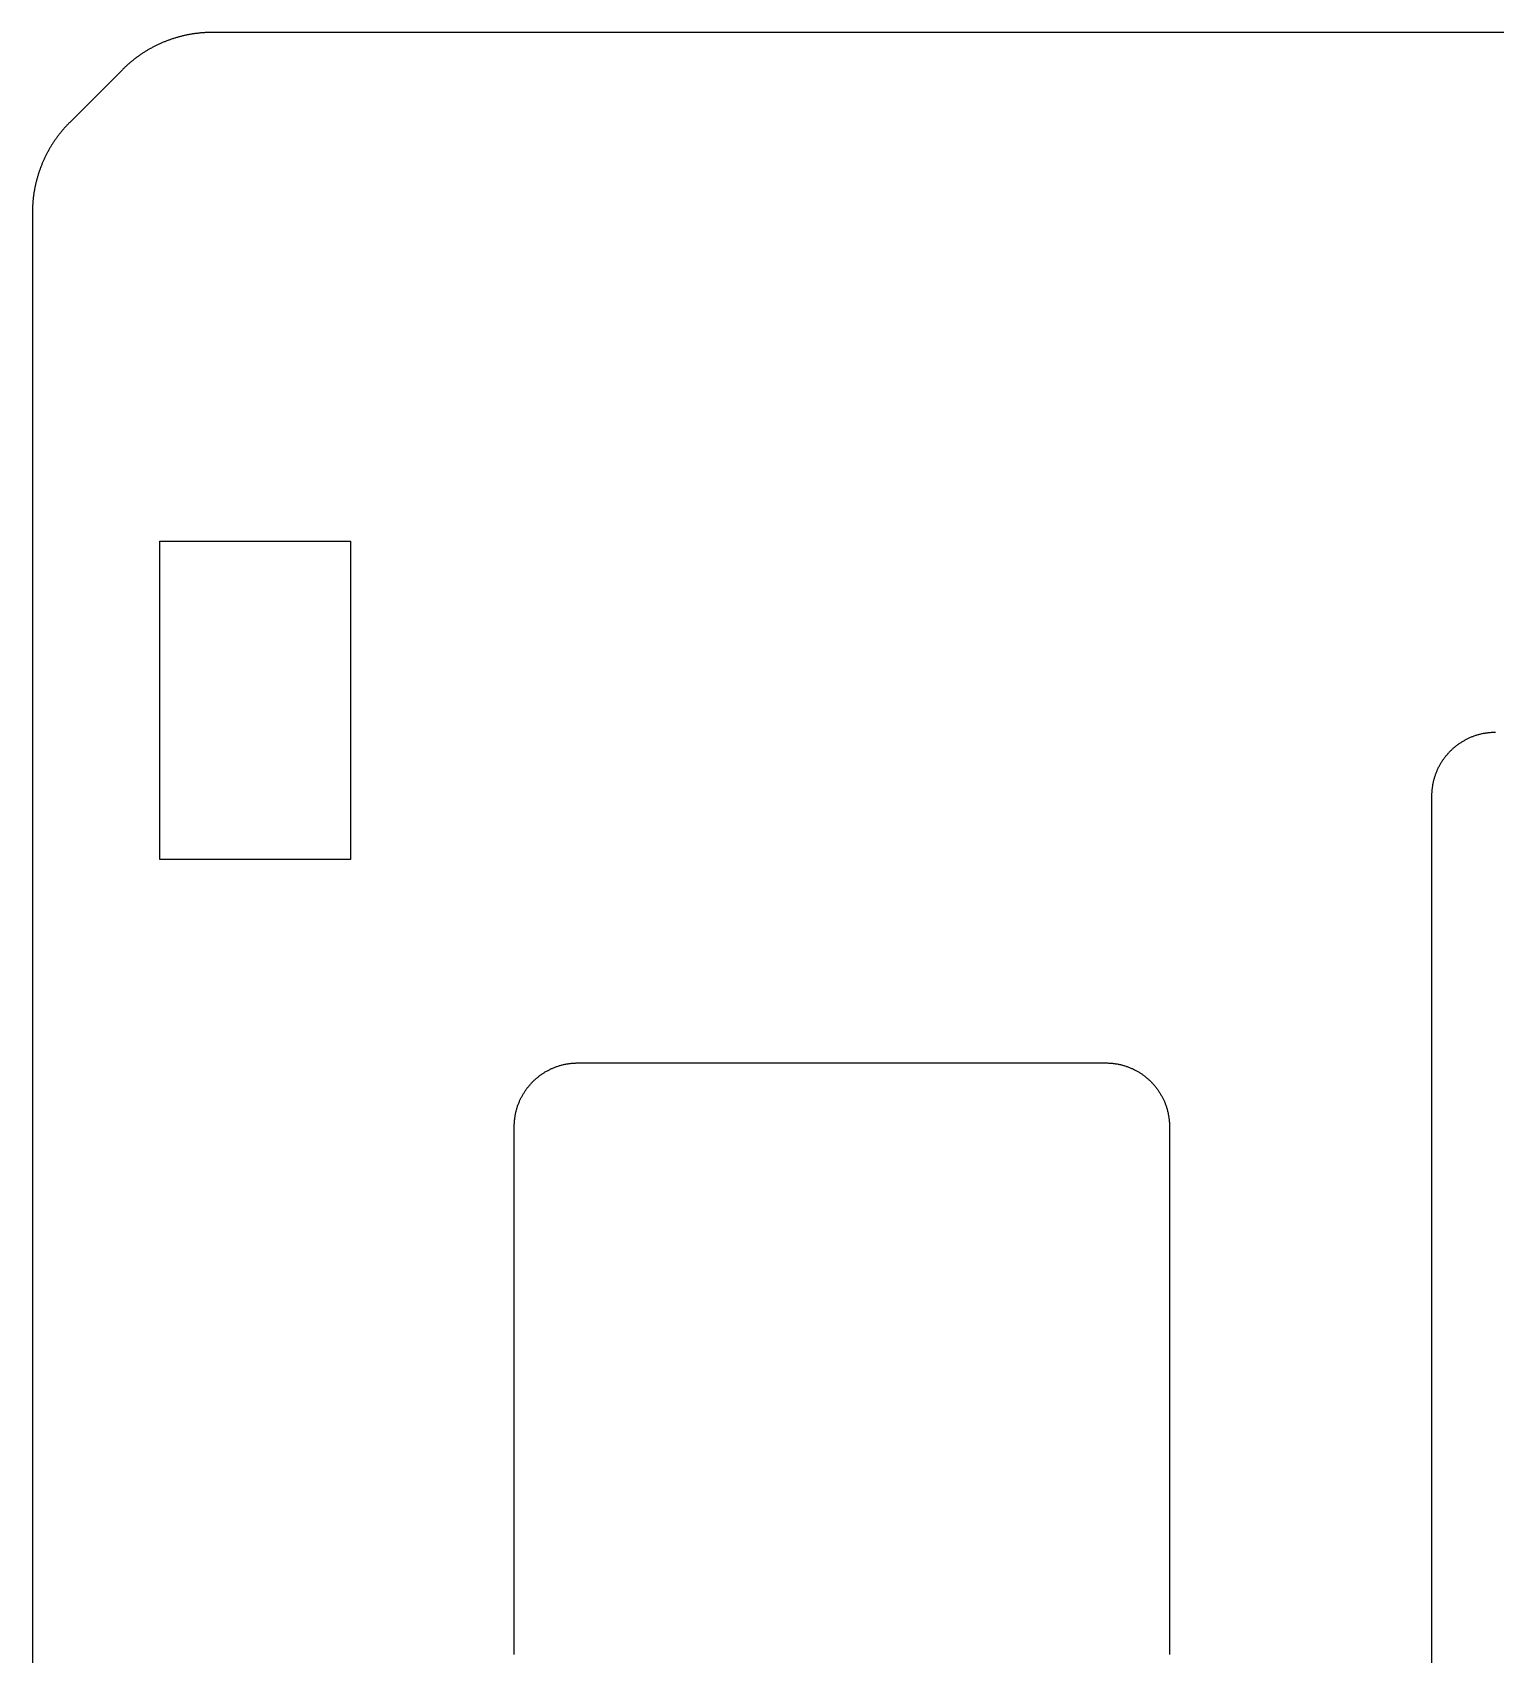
# Model space of a CAD drawing. Extents: x -66 to 66, y -41 to 41.
# Drawn here: x 0.5 to 23.5, y 15.05 to 40.55 of the extents above; entities that cross this region are included whole.
import ezdxf

# ---------------------------------------------------------------- set-up
doc = ezdxf.new("R2010")
doc.units = 0
doc.layers.add('LAYER_1', color=7, linetype='CONTINUOUS')

# ---------------------------------------------------------------- blocks, each defined once
blk = doc.blocks.new('BLOCK_111')
at = {"layer": 'LAYER_1', "color": 1}
blk.add_lwpolyline([(2.5, 27.551), (2.5, 32.551)], dxfattribs=at)
blk = doc.blocks.new('BLOCK_112')
at = {"layer": 'LAYER_1', "color": 1}
blk.add_lwpolyline([(2.5, 32.551), (5.5, 32.551)], dxfattribs=at)
blk = doc.blocks.new('BLOCK_113')
at = {"layer": 'LAYER_1', "color": 1}
blk.add_lwpolyline([(5.5, 32.551), (5.5, 27.551)], dxfattribs=at)
blk = doc.blocks.new('BLOCK_114')
at = {"layer": 'LAYER_1', "color": 1}
blk.add_lwpolyline([(5.5, 27.551), (2.5, 27.551)], dxfattribs=at)
blk = doc.blocks.new('BLOCK_212')
at = {"layer": 'LAYER_1', "color": 7}
blk.add_lwpolyline([(62.672, 40.551), (3.328, 40.551)], dxfattribs=at)
blk = doc.blocks.new('BLOCK_213')
at = {"layer": 'LAYER_1', "color": 7}
blk.add_polyline3d([(3.32843, 40.5506, 0), (3.3159, 40.5506, 0), (3.30338, 40.5505, 0), (3.29088, 40.5503, 0), (3.27838, 40.55, 0), (3.26589, 40.5497, 0), (3.2534, 40.5492, 0), (3.24093, 40.5487, 0), (3.22847, 40.5481, 0), (3.21603, 40.5475, 0), (3.20359, 40.5467, 0), (3.19116, 40.5459, 0), (3.17874, 40.545, 0), (3.16634, 40.5441, 0), (3.15395, 40.543, 0), (3.14157, 40.5419, 0), (3.12921, 40.5407, 0), (3.11685, 40.5394, 0), (3.10452, 40.5381, 0), (3.09219, 40.5366, 0), (3.07988, 40.5351, 0), (3.06759, 40.5336, 0), (3.05531, 40.5319, 0), (3.04304, 40.5302, 0), (3.03079, 40.5284, 0), (3.01856, 40.5265, 0), (3.00634, 40.5245, 0), (2.99414, 40.5225, 0), (2.98196, 40.5204, 0), (2.96979, 40.5182, 0), (2.95764, 40.516, 0), (2.94551, 40.5136, 0), (2.9334, 40.5112, 0), (2.9213, 40.5088, 0), (2.90923, 40.5062, 0), (2.89717, 40.5036, 0), (2.88514, 40.5009, 0), (2.87312, 40.4981, 0), (2.86112, 40.4953, 0), (2.84915, 40.4924, 0), (2.83719, 40.4894, 0), (2.82526, 40.4863, 0), (2.81335, 40.4832, 0), (2.80146, 40.48, 0), (2.78959, 40.4767, 0), (2.77774, 40.4733, 0), (2.76592, 40.4699, 0), (2.75412, 40.4664, 0), (2.74234, 40.4628, 0), (2.73059, 40.4592, 0), (2.71886, 40.4555, 0), (2.70716, 40.4517, 0), (2.69548, 40.4478, 0), (2.68383, 40.4439, 0), (2.6722, 40.4399, 0), (2.6606, 40.4358, 0), (2.64902, 40.4317, 0), (2.63747, 40.4275, 0), (2.62595, 40.4232, 0), (2.61445, 40.4189, 0), (2.60298, 40.4144, 0), (2.59154, 40.4099, 0), (2.58013, 40.4054, 0), (2.56874, 40.4007, 0), (2.55739, 40.396, 0), (2.54606, 40.3913, 0), (2.53476, 40.3864, 0), (2.52349, 40.3815, 0), (2.51226, 40.3765, 0), (2.50105, 40.3715, 0), (2.48987, 40.3664, 0), (2.47873, 40.3612, 0), (2.46761, 40.3559, 0), (2.45653, 40.3506, 0), (2.44548, 40.3452, 0), (2.43446, 40.3397, 0), (2.42348, 40.3342, 0), (2.41252, 40.3286, 0), (2.40161, 40.3229, 0), (2.39072, 40.3172, 0), (2.37987, 40.3114, 0), (2.36905, 40.3055, 0), (2.35827, 40.2996, 0), (2.34752, 40.2936, 0), (2.33681, 40.2875, 0), (2.32613, 40.2814, 0), (2.31549, 40.2752, 0), (2.30489, 40.2689, 0), (2.29432, 40.2625, 0), (2.28379, 40.2561, 0), (2.27329, 40.2497, 0), (2.26284, 40.2431, 0), (2.25242, 40.2365, 0), (2.24204, 40.2299, 0), (2.2317, 40.2231, 0), (2.2214, 40.2163, 0), (2.21113, 40.2095, 0), (2.20091, 40.2025, 0), (2.19072, 40.1955, 0), (2.18058, 40.1885, 0), (2.17048, 40.1813, 0), (2.16042, 40.1741, 0), (2.15039, 40.1669, 0), (2.14042, 40.1596, 0), (2.13048, 40.1522, 0), (2.12058, 40.1447, 0), (2.11073, 40.1372, 0), (2.10092, 40.1296, 0), (2.09115, 40.122, 0), (2.08143, 40.1143, 0), (2.07175, 40.1065, 0), (2.06211, 40.0987, 0), (2.05252, 40.0908, 0), (2.04298, 40.0828, 0), (2.03347, 40.0748, 0), (2.02402, 40.0667, 0), (2.01461, 40.0586, 0), (2.00524, 40.0504, 0), (1.99593, 40.0421, 0), (1.98666, 40.0338, 0), (1.97743, 40.0254, 0), (1.96826, 40.0169, 0), (1.95913, 40.0084, 0), (1.95005, 39.9998, 0), (1.94102, 39.9912, 0), (1.93203, 39.9824, 0), (1.9231, 39.9737, 0), (1.91421, 39.9648, 0)], dxfattribs=at)
blk = doc.blocks.new('BLOCK_214')
at = {"layer": 'LAYER_1', "color": 7}
blk.add_lwpolyline([(1.914, 39.965), (1.086, 39.136)], dxfattribs=at)
blk = doc.blocks.new('BLOCK_215')
at = {"layer": 'LAYER_1', "color": 7}
blk.add_polyline3d([(1.08579, 39.1364, 0), (1.07696, 39.1275, 0), (1.06819, 39.1186, 0), (1.05948, 39.1096, 0), (1.05084, 39.1006, 0), (1.04225, 39.0915, 0), (1.03373, 39.0824, 0), (1.02527, 39.0732, 0), (1.01687, 39.064, 0), (1.00854, 39.0547, 0), (1.00027, 39.0454, 0), (0.992056, 39.036, 0), (0.983908, 39.0266, 0), (0.975823, 39.0172, 0), (0.967801, 39.0077, 0), (0.959841, 38.9981, 0), (0.951945, 38.9885, 0), (0.944113, 38.9789, 0), (0.936344, 38.9692, 0), (0.928638, 38.9595, 0), (0.920996, 38.9497, 0), (0.913418, 38.9399, 0), (0.905904, 38.9301, 0), (0.898454, 38.9202, 0), (0.891068, 38.9102, 0), (0.883747, 38.9002, 0), (0.87649, 38.8902, 0), (0.869298, 38.8802, 0), (0.862171, 38.8701, 0), (0.855109, 38.8599, 0), (0.848112, 38.8497, 0), (0.84118, 38.8395, 0), (0.834313, 38.8292, 0), (0.827512, 38.8189, 0), (0.820776, 38.8086, 0), (0.814106, 38.7982, 0), (0.807503, 38.7878, 0), (0.800965, 38.7773, 0), (0.794493, 38.7668, 0), (0.788088, 38.7563, 0), (0.781749, 38.7457, 0), (0.775476, 38.7351, 0), (0.769271, 38.7245, 0), (0.763132, 38.7138, 0), (0.75706, 38.7031, 0), (0.751055, 38.6924, 0), (0.745118, 38.6816, 0), (0.739248, 38.6708, 0), (0.733445, 38.6599, 0), (0.72771, 38.649, 0), (0.722043, 38.6381, 0), (0.716444, 38.6272, 0), (0.710913, 38.6162, 0), (0.70545, 38.6052, 0), (0.700055, 38.5941, 0), (0.694729, 38.583, 0), (0.689472, 38.5719, 0), (0.684283, 38.5608, 0), (0.679163, 38.5496, 0), (0.674112, 38.5384, 0), (0.66913, 38.5271, 0), (0.664218, 38.5159, 0), (0.659375, 38.5046, 0), (0.654602, 38.4932, 0), (0.649898, 38.4819, 0), (0.645264, 38.4705, 0), (0.6407, 38.4591, 0), (0.636206, 38.4477, 0), (0.631783, 38.4362, 0), (0.627429, 38.4247, 0), (0.623147, 38.4132, 0), (0.618935, 38.4016, 0), (0.614793, 38.39, 0), (0.610723, 38.3784, 0), (0.606724, 38.3668, 0), (0.602795, 38.3552, 0), (0.598939, 38.3435, 0), (0.595153, 38.3318, 0), (0.59144, 38.32, 0), (0.587798, 38.3083, 0), (0.584227, 38.2965, 0), (0.580729, 38.2847, 0), (0.577303, 38.2729, 0), (0.57395, 38.261, 0), (0.570668, 38.2492, 0), (0.56746, 38.2373, 0), (0.564323, 38.2254, 0), (0.56126, 38.2134, 0), (0.55827, 38.2015, 0), (0.555353, 38.1895, 0), (0.552509, 38.1775, 0), (0.549738, 38.1655, 0), (0.547041, 38.1535, 0), (0.544417, 38.1414, 0), (0.541868, 38.1293, 0), (0.539392, 38.1172, 0), (0.53699, 38.1051, 0), (0.534663, 38.093, 0), (0.532409, 38.0808, 0), (0.53023, 38.0687, 0), (0.528126, 38.0565, 0), (0.526097, 38.0443, 0), (0.524142, 38.0321, 0), (0.522262, 38.0198, 0), (0.520458, 38.0076, 0), (0.518728, 37.9953, 0), (0.517074, 37.983, 0), (0.515496, 37.9708, 0), (0.513993, 37.9584, 0), (0.512566, 37.9461, 0), (0.511216, 37.9338, 0), (0.509941, 37.9214, 0), (0.508742, 37.9091, 0), (0.50762, 37.8967, 0), (0.506574, 37.8843, 0), (0.505605, 37.8719, 0), (0.504712, 37.8595, 0), (0.503897, 37.847, 0), (0.503158, 37.8346, 0), (0.502497, 37.8222, 0), (0.501913, 37.8097, 0), (0.501406, 37.7972, 0), (0.500977, 37.7847, 0), (0.500626, 37.7723, 0), (0.500352, 37.7598, 0), (0.500157, 37.7473, 0), (0.500039, 37.7347, 0), (0.5, 37.7222, 0)], dxfattribs=at)
blk = doc.blocks.new('BLOCK_216')
at = {"layer": 'LAYER_1', "color": 7}
blk.add_lwpolyline([(0.5, 37.722), (0.5, 1.379)], dxfattribs=at)
blk = doc.blocks.new('BLOCK_250')
at = {"layer": 'LAYER_1', "color": 1}
blk.add_lwpolyline([(22.5, 8.551), (22.5, 28.551)], dxfattribs=at)
blk = doc.blocks.new('BLOCK_251')
at = {"layer": 'LAYER_1', "color": 1}
blk.add_polyline3d([(22.5, 28.5506, 0), (22.5001, 28.5637, 0), (22.5003, 28.5766, 0), (22.5007, 28.5896, 0), (22.5013, 28.6025, 0), (22.5021, 28.6154, 0), (22.503, 28.6282, 0), (22.504, 28.6409, 0), (22.5052, 28.6537, 0), (22.5066, 28.6664, 0), (22.5082, 28.679, 0), (22.5099, 28.6916, 0), (22.5117, 28.7041, 0), (22.5137, 28.7166, 0), (22.5159, 28.729, 0), (22.5182, 28.7414, 0), (22.5206, 28.7537, 0), (22.5232, 28.766, 0), (22.526, 28.7782, 0), (22.5289, 28.7903, 0), (22.532, 28.8024, 0), (22.5352, 28.8145, 0), (22.5385, 28.8265, 0), (22.542, 28.8384, 0), (22.5457, 28.8502, 0), (22.5494, 28.862, 0), (22.5533, 28.8737, 0), (22.5574, 28.8854, 0), (22.5616, 28.897, 0), (22.5659, 28.9085, 0), (22.5704, 28.92, 0), (22.575, 28.9314, 0), (22.5798, 28.9427, 0), (22.5847, 28.954, 0), (22.5897, 28.9651, 0), (22.5948, 28.9762, 0), (22.6001, 28.9873, 0), (22.6055, 28.9982, 0), (22.6111, 29.0091, 0), (22.6167, 29.0199, 0), (22.6225, 29.0306, 0), (22.6284, 29.0413, 0), (22.6345, 29.0518, 0), (22.6407, 29.0623, 0), (22.647, 29.0727, 0), (22.6534, 29.0831, 0), (22.6599, 29.0933, 0), (22.6666, 29.1034, 0), (22.6733, 29.1135, 0), (22.6802, 29.1235, 0), (22.6872, 29.1334, 0), (22.6944, 29.1432, 0), (22.7016, 29.1529, 0), (22.709, 29.1625, 0), (22.7165, 29.172, 0), (22.724, 29.1815, 0), (22.7317, 29.1908, 0), (22.7395, 29.2, 0), (22.7475, 29.2092, 0), (22.7555, 29.2182, 0), (22.7636, 29.2272, 0), (22.7718, 29.236, 0), (22.7802, 29.2448, 0), (22.7886, 29.2535, 0), (22.7972, 29.262, 0), (22.8058, 29.2704, 0), (22.8146, 29.2788, 0), (22.8234, 29.287, 0), (22.8324, 29.2952, 0), (22.8414, 29.3032, 0), (22.8506, 29.3111, 0), (22.8598, 29.3189, 0), (22.8692, 29.3266, 0), (22.8786, 29.3342, 0), (22.8881, 29.3417, 0), (22.8978, 29.349, 0), (22.9075, 29.3563, 0), (22.9173, 29.3634, 0), (22.9271, 29.3704, 0), (22.9371, 29.3773, 0), (22.9472, 29.3841, 0), (22.9573, 29.3907, 0), (22.9676, 29.3973, 0), (22.9779, 29.4037, 0), (22.9883, 29.41, 0), (22.9988, 29.4161, 0), (23.0094, 29.4222, 0), (23.02, 29.4281, 0), (23.0307, 29.4339, 0), (23.0415, 29.4396, 0), (23.0524, 29.4451, 0), (23.0634, 29.4505, 0), (23.0744, 29.4558, 0), (23.0855, 29.461, 0), (23.0967, 29.466, 0), (23.1079, 29.4709, 0), (23.1193, 29.4756, 0), (23.1306, 29.4802, 0), (23.1421, 29.4847, 0), (23.1536, 29.489, 0), (23.1652, 29.4932, 0), (23.1769, 29.4973, 0), (23.1886, 29.5012, 0), (23.2004, 29.505, 0), (23.2123, 29.5086, 0), (23.2242, 29.5121, 0), (23.2362, 29.5155, 0), (23.2482, 29.5187, 0), (23.2603, 29.5217, 0), (23.2724, 29.5246, 0), (23.2847, 29.5274, 0), (23.2969, 29.53, 0), (23.3093, 29.5325, 0), (23.3216, 29.5348, 0), (23.3341, 29.5369, 0), (23.3465, 29.5389, 0), (23.3591, 29.5408, 0), (23.3717, 29.5425, 0), (23.3843, 29.544, 0), (23.397, 29.5454, 0), (23.4097, 29.5466, 0), (23.4225, 29.5477, 0), (23.4353, 29.5486, 0), (23.4481, 29.5493, 0), (23.461, 29.5499, 0), (23.474, 29.5503, 0), (23.487, 29.5506, 0), (23.5, 29.5506, 0)], dxfattribs=at)
blk = doc.blocks.new('BLOCK_296')
at = {"layer": 'LAYER_1', "color": 1}
blk.add_lwpolyline([(9.074, 24.351), (17.374, 24.351)], dxfattribs=at)
blk = doc.blocks.new('BLOCK_297')
at = {"layer": 'LAYER_1', "color": 1}
blk.add_polyline3d([(17.3742, 24.3506, 0), (17.3872, 24.3506, 0), (17.4002, 24.3503, 0), (17.4131, 24.3499, 0), (17.4261, 24.3493, 0), (17.4389, 24.3486, 0), (17.4517, 24.3477, 0), (17.4645, 24.3466, 0), (17.4772, 24.3454, 0), (17.4899, 24.344, 0), (17.5025, 24.3425, 0), (17.5151, 24.3408, 0), (17.5277, 24.3389, 0), (17.5401, 24.3369, 0), (17.5526, 24.3348, 0), (17.5649, 24.3325, 0), (17.5773, 24.33, 0), (17.5895, 24.3274, 0), (17.6017, 24.3246, 0), (17.6139, 24.3217, 0), (17.626, 24.3187, 0), (17.638, 24.3155, 0), (17.65, 24.3121, 0), (17.6619, 24.3086, 0), (17.6738, 24.305, 0), (17.6856, 24.3012, 0), (17.6973, 24.2973, 0), (17.709, 24.2932, 0), (17.7206, 24.289, 0), (17.7321, 24.2847, 0), (17.7435, 24.2802, 0), (17.7549, 24.2756, 0), (17.7663, 24.2709, 0), (17.7775, 24.266, 0), (17.7887, 24.261, 0), (17.7998, 24.2558, 0), (17.8108, 24.2505, 0), (17.8218, 24.2451, 0), (17.8327, 24.2396, 0), (17.8435, 24.2339, 0), (17.8542, 24.2281, 0), (17.8648, 24.2222, 0), (17.8754, 24.2161, 0), (17.8859, 24.21, 0), (17.8963, 24.2037, 0), (17.9066, 24.1973, 0), (17.9168, 24.1907, 0), (17.927, 24.1841, 0), (17.9371, 24.1773, 0), (17.947, 24.1704, 0), (17.9569, 24.1634, 0), (17.9667, 24.1563, 0), (17.9764, 24.149, 0), (17.9861, 24.1417, 0), (17.9956, 24.1342, 0), (18.005, 24.1266, 0), (18.0144, 24.1189, 0), (18.0236, 24.1111, 0), (18.0327, 24.1032, 0), (18.0418, 24.0952, 0), (18.0508, 24.087, 0), (18.0596, 24.0788, 0), (18.0684, 24.0704, 0), (18.077, 24.062, 0), (18.0856, 24.0535, 0), (18.094, 24.0448, 0), (18.1023, 24.036, 0), (18.1106, 24.0272, 0), (18.1187, 24.0182, 0), (18.1267, 24.0092, 0), (18.1347, 24, 0), (18.1425, 23.9908, 0), (18.1502, 23.9815, 0), (18.1577, 23.972, 0), (18.1652, 23.9625, 0), (18.1726, 23.9529, 0), (18.1798, 23.9432, 0), (18.1869, 23.9334, 0), (18.194, 23.9235, 0), (18.2009, 23.9135, 0), (18.2076, 23.9034, 0), (18.2143, 23.8933, 0), (18.2208, 23.8831, 0), (18.2272, 23.8727, 0), (18.2335, 23.8623, 0), (18.2397, 23.8518, 0), (18.2457, 23.8413, 0), (18.2517, 23.8306, 0), (18.2575, 23.8199, 0), (18.2631, 23.8091, 0), (18.2687, 23.7982, 0), (18.2741, 23.7873, 0), (18.2794, 23.7762, 0), (18.2845, 23.7651, 0), (18.2895, 23.754, 0), (18.2944, 23.7427, 0), (18.2992, 23.7314, 0), (18.3038, 23.72, 0), (18.3082, 23.7085, 0), (18.3126, 23.697, 0), (18.3168, 23.6854, 0), (18.3208, 23.6737, 0), (18.3248, 23.662, 0), (18.3285, 23.6502, 0), (18.3322, 23.6384, 0), (18.3357, 23.6265, 0), (18.339, 23.6145, 0), (18.3422, 23.6024, 0), (18.3453, 23.5903, 0), (18.3482, 23.5782, 0), (18.3509, 23.566, 0), (18.3536, 23.5537, 0), (18.356, 23.5414, 0), (18.3583, 23.529, 0), (18.3605, 23.5166, 0), (18.3625, 23.5041, 0), (18.3643, 23.4916, 0), (18.366, 23.479, 0), (18.3676, 23.4664, 0), (18.3689, 23.4537, 0), (18.3702, 23.4409, 0), (18.3712, 23.4282, 0), (18.3721, 23.4154, 0), (18.3729, 23.4025, 0), (18.3734, 23.3896, 0), (18.3739, 23.3766, 0), (18.3741, 23.3637, 0), (18.3742, 23.3506, 0)], dxfattribs=at)
blk = doc.blocks.new('BLOCK_298')
at = {"layer": 'LAYER_1', "color": 1}
blk.add_lwpolyline([(18.374, 23.351), (18.374, 15.051)], dxfattribs=at)
blk = doc.blocks.new('BLOCK_302')
at = {"layer": 'LAYER_1', "color": 1}
blk.add_lwpolyline([(8.074, 15.051), (8.074, 23.351)], dxfattribs=at)
blk = doc.blocks.new('BLOCK_303')
at = {"layer": 'LAYER_1', "color": 1}
blk.add_polyline3d([(8.07419, 23.3506, 0), (8.07427, 23.3637, 0), (8.07452, 23.3766, 0), (8.07493, 23.3896, 0), (8.07551, 23.4025, 0), (8.07625, 23.4154, 0), (8.07715, 23.4282, 0), (8.07821, 23.4409, 0), (8.07943, 23.4537, 0), (8.08081, 23.4664, 0), (8.08235, 23.479, 0), (8.08404, 23.4916, 0), (8.08589, 23.5041, 0), (8.0879, 23.5166, 0), (8.09005, 23.529, 0), (8.09236, 23.5414, 0), (8.09482, 23.5537, 0), (8.09743, 23.566, 0), (8.10019, 23.5782, 0), (8.1031, 23.5903, 0), (8.10616, 23.6024, 0), (8.10936, 23.6145, 0), (8.11271, 23.6265, 0), (8.1162, 23.6384, 0), (8.11984, 23.6502, 0), (8.12362, 23.662, 0), (8.12754, 23.6737, 0), (8.1316, 23.6854, 0), (8.1358, 23.697, 0), (8.14014, 23.7085, 0), (8.14461, 23.72, 0), (8.14923, 23.7314, 0), (8.15397, 23.7427, 0), (8.15886, 23.754, 0), (8.16387, 23.7651, 0), (8.16902, 23.7762, 0), (8.1743, 23.7873, 0), (8.17971, 23.7982, 0), (8.18525, 23.8091, 0), (8.19091, 23.8199, 0), (8.19671, 23.8306, 0), (8.20263, 23.8413, 0), (8.20868, 23.8518, 0), (8.21485, 23.8623, 0), (8.22114, 23.8727, 0), (8.22756, 23.8831, 0), (8.23409, 23.8933, 0), (8.24075, 23.9034, 0), (8.24753, 23.9135, 0), (8.25442, 23.9235, 0), (8.26144, 23.9334, 0), (8.26857, 23.9432, 0), (8.27581, 23.9529, 0), (8.28317, 23.9625, 0), (8.29064, 23.972, 0), (8.29823, 23.9815, 0), (8.30592, 23.9908, 0), (8.31373, 24, 0), (8.32164, 24.0092, 0), (8.32967, 24.0182, 0), (8.3378, 24.0272, 0), (8.34603, 24.036, 0), (8.35437, 24.0448, 0), (8.36282, 24.0535, 0), (8.37137, 24.062, 0), (8.38002, 24.0704, 0), (8.38878, 24.0788, 0), (8.39763, 24.087, 0), (8.40658, 24.0952, 0), (8.41563, 24.1032, 0), (8.42478, 24.1111, 0), (8.43402, 24.1189, 0), (8.44336, 24.1266, 0), (8.4528, 24.1342, 0), (8.46232, 24.1417, 0), (8.47194, 24.149, 0), (8.48165, 24.1563, 0), (8.49145, 24.1634, 0), (8.50134, 24.1704, 0), (8.51132, 24.1773, 0), (8.52138, 24.1841, 0), (8.53153, 24.1907, 0), (8.54177, 24.1973, 0), (8.55209, 24.2037, 0), (8.56249, 24.21, 0), (8.57297, 24.2161, 0), (8.58354, 24.2222, 0), (8.59419, 24.2281, 0), (8.60491, 24.2339, 0), (8.61572, 24.2396, 0), (8.6266, 24.2451, 0), (8.63755, 24.2505, 0), (8.64859, 24.2558, 0), (8.65969, 24.261, 0), (8.67087, 24.266, 0), (8.68212, 24.2709, 0), (8.69344, 24.2756, 0), (8.70483, 24.2802, 0), (8.7163, 24.2847, 0), (8.72783, 24.289, 0), (8.73942, 24.2932, 0), (8.75108, 24.2973, 0), (8.76281, 24.3012, 0), (8.7746, 24.305, 0), (8.78646, 24.3086, 0), (8.79837, 24.3121, 0), (8.81035, 24.3155, 0), (8.82239, 24.3187, 0), (8.83448, 24.3217, 0), (8.84664, 24.3246, 0), (8.85885, 24.3274, 0), (8.87112, 24.33, 0), (8.88344, 24.3325, 0), (8.89582, 24.3348, 0), (8.90825, 24.3369, 0), (8.92073, 24.3389, 0), (8.93326, 24.3408, 0), (8.94584, 24.3425, 0), (8.95847, 24.344, 0), (8.97115, 24.3454, 0), (8.98388, 24.3466, 0), (8.99665, 24.3477, 0), (9.00947, 24.3486, 0), (9.02233, 24.3493, 0), (9.03523, 24.3499, 0), (9.04818, 24.3503, 0), (9.06116, 24.3506, 0), (9.07419, 24.3506, 0)], dxfattribs=at)
blk = doc.blocks.new('BLOCK_2')
at = {"layer": 'LAYER_1'}
for name in ['BLOCK_213', 'BLOCK_212', 'BLOCK_214', 'BLOCK_215', 'BLOCK_216', 'BLOCK_111', 'BLOCK_112', 'BLOCK_113', 'BLOCK_251', 'BLOCK_250', 'BLOCK_114', 'BLOCK_303', 'BLOCK_296', 'BLOCK_297', 'BLOCK_302', 'BLOCK_298']:
    blk.add_blockref(name, (0, 0), dxfattribs=at)

msp = doc.modelspace()

# ---------------------------------------------------------------- block references
at = {"layer": 'LAYER_1'}
msp.add_blockref('BLOCK_2', (0, 0), dxfattribs=at)

doc.saveas('drawing.dxf')
